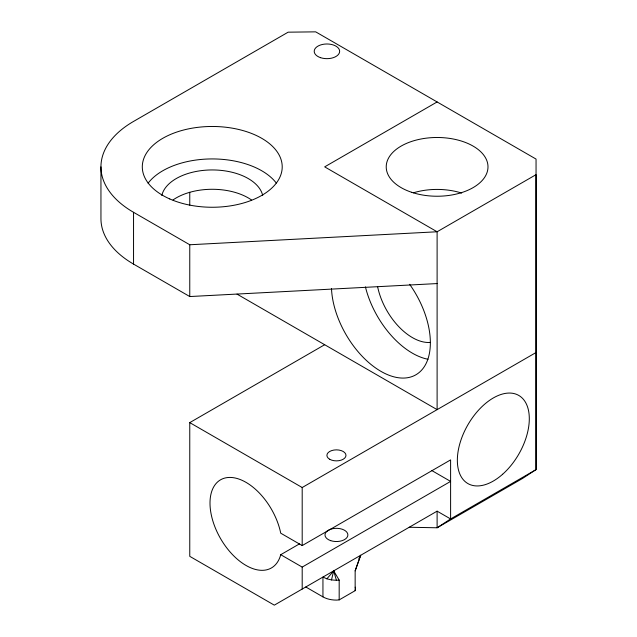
<?xml version="1.0" encoding="UTF-8"?>
<svg xmlns="http://www.w3.org/2000/svg" width="637" height="637" viewBox="0 0 637 637"><rect width="100%" height="100%" fill="white"/><g stroke="black" fill="none" stroke-linecap="round" stroke-linejoin="round"><path stroke-width="0.96" d="M305.792 586.972L322.943 596.877A19.078 11.012 0 0 0 336.432 600.102L339.179 599.895L355.151 590.674L355.151 570.871L360.661 555.297L358.878 558.721M355.151 590.674L355.518 589.09A19.078 11.012 0 0 0 355.223 587.171M322.943 596.877L322.943 577.074L326.892 578.826L331.495 579.925L333.677 570.879L339.179 580.092L339.179 599.895M355.151 570.871L360.661 555.297M326.892 578.826L333.677 570.879L336.432 580.299L339.179 580.092M437.109 101.952L324.679 166.862L437.109 231.772L536.051 174.657L536.051 469.612L522.555 478.443L437.109 527.778L409.225 527.253M437.109 283.569L189.762 296.547L133.547 264.092L133.547 212.304A111.3 64.257 0 0 1 133.547 121.428L288.139 32.176L315.689 31.85L536.051 159.075L536.051 469.612L450.606 518.948L437.109 511.161L274.308 605.15L189.762 556.34L189.762 422.618L324.679 344.721M189.762 422.618L302.193 487.528L536.051 352.516M437.109 511.161L437.109 527.778L450.606 518.948L450.606 459.898L302.193 545.583L280.734 533.193A50.88 29.374 60 0 0 225.347 477.933A50.88 29.374 60 0 0 225.347 545.997A50.88 29.374 60 0 0 280.734 554.7L299.637 543.783M280.734 554.7L302.193 567.089L450.606 481.405L431.719 470.504M133.547 212.304L189.762 244.759L437.109 231.772L437.109 409.639L237.028 294.119M331.495 579.925L336.432 580.299M302.193 487.528L302.193 545.583M302.193 567.089L302.193 589.05M189.762 192.286L189.762 205.162M189.762 244.759L189.762 296.547M100.949 166.862L100.949 218.658A111.3 64.257 0 0 0 133.547 264.092M430.365 342.403A50.88 29.374 60 0 1 377.622 286.73M148.102 183.201A69.959 40.394 0 0 1 212.105 158.931A69.959 40.394 0 0 1 276.283 183.042M161.806 195.487A50.88 29.374 0 0 1 212.248 169.944A50.88 29.374 0 0 1 262.699 195.487M413.453 192.788A50.88 29.374 0 0 1 461.666 193.067M173.025 199.946A50.88 29.374 0 0 1 251.48 199.946M409.631 284.309A69.959 40.394 60 0 1 404.606 378.036A69.959 40.394 60 0 1 331.487 288.473M428.032 359.268A69.959 40.394 60 0 1 365.415 286.881M169.776 198.959A69.959 40.394 0 0 0 281.634 172.054A69.959 40.394 0 0 0 185.343 129.582A69.959 40.394 0 0 0 169.776 198.959M411.669 192.302A50.88 29.374 0 0 0 487.99 166.862A50.88 29.374 0 0 0 411.669 141.422A50.88 29.374 0 0 0 411.669 192.302M320.57 57.68A12.716 7.341 0 0 0 339.648 51.326A12.716 7.341 0 0 0 320.57 44.964A12.716 7.341 0 0 0 320.57 57.68M502.641 474.247A50.88 29.374 -60 0 0 518.765 395.434A50.88 29.374 -60 0 0 458.576 448.806A50.88 29.374 -60 0 0 502.641 474.247M330.714 540.654A11.45 6.609 0 0 0 347.882 534.929A11.45 6.609 0 0 0 330.714 529.204A11.45 6.609 0 0 0 330.714 540.654M329.687 459.261A9.539 5.51 0 0 0 345.652 456.793A9.539 5.51 0 0 0 333.963 450.048A9.539 5.51 0 0 0 329.687 459.261"/></g></svg>
